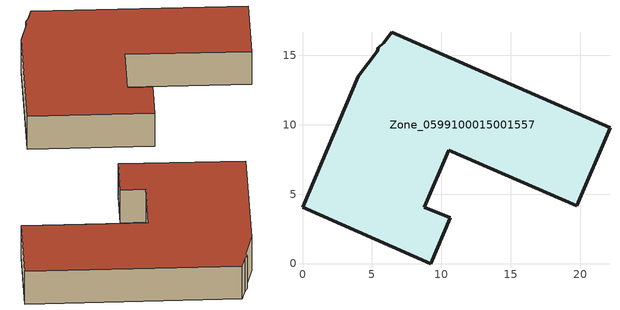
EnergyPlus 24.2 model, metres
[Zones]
Zone_0599100015001557
 floor ground (C_G): 4.03,13.5 5.39,15.3 5.46,15.55 5.85,15.9 6.42,16.66 22.16,9.8 19.75,4.16 10.54,8.18 8.78,4.04 10.63,3.29 9.23,0 0,4.04 z0.99
 wall outside (C_F): 0,4.04 9.23,0 10.63,3.29 8.78,4.04 10.54,8.18 19.75,4.16 22.16,9.8 6.42,16.66 5.85,15.9 5.46,15.55 5.39,15.3 4.03,13.5 0,4.04 z0.99:4.17
 roof outside (C_R): 5.39,15.3 4.03,13.5 0,4.04 9.23,0 10.63,3.29 8.78,4.04 10.54,8.18 19.75,4.16 22.16,9.8 6.42,16.66 5.85,15.9 5.46,15.55 z4.17
[BUILDING]
Pand.0599100015001557: North Axis=0; Terrain=City; Loads Convergence Tolerance Value=0.04; Temperature Convergence Tolerance Value=0.4; Solar Distribution=FullExterior; Maximum Number of Warmup Days=25; Minimum Number of Warmup Days=1
[Site:Location]
Rotterdam.The.Hague.AP_ZH_NLD Design_Conditions: Latitude=51.96; Longitude=4.45; Time Zone=1; Elevation=-4.5
[SITE:GROUNDTEMPERATURE:BUILDINGSURFACE]
18, 18, 18, 18, 18, 18, 18, 18, 18, 18, 18, 18
[MATERIAL] Thermal Absorptance=0.9; Solar Absorptance=0.7; Visible Absorptance=0.7
Name | Roughness | Thickness | Conductivity | Density | Specific Heat
G.TI.1965-1974 | MediumSmooth | 0.15 | 0.882353 | 540 | 1210
F.TI.1965-1974 | Rough | 0.3 | 0.697674 | 1920 | 840
R.TI.1965-1974 | MediumRough | 0.2 | 0.232558 | 1500 | 1000
[CONSTRUCTION]
C_G: G.TI.1965-1974
C_F: F.TI.1965-1974
C_R: R.TI.1965-1974
[ZONE]
Zone_0599100015001557: Type=1; Multiplier=1; Ceiling Height=Autocalculate; Volume=Autocalculate; Floor Area=autocalculate; Part of Total Floor Area=Yes
[ZONEINFILTRATION:DESIGNFLOWRATE]
Infil_Zone_0599100015001557: Zone or ZoneList or Space or SpaceList=Zone_0599100015001557; Schedule=AlwaysOn; Design Flow Rate Calculation Method=Flow/Area; Flow Rate per Floor Area=0.003; Constant Term Coefficient=1; Temperature Term Coefficient=0; Velocity Term Coefficient=0; Velocity Squared Term Coefficient=0
[HVACTEMPLATE:ZONE:IDEALLOADSAIRSYSTEM]
Zone_0599100015001557: Maximum Heating Supply Air Temperature=50; Minimum Cooling Supply Air Temperature=13; Maximum Heating Supply Air Humidity Ratio=0.0156; Minimum Cooling Supply Air Humidity Ratio=0.0077; Heating Limit=NoLimit; Cooling Limit=NoLimit; Dehumidification Control Type=ConstantSensibleHeatRatio; Cooling Sensible Heat Ratio=0.7; Dehumidification Setpoint=60; Humidification Control Type=None; Humidification Setpoint=30; Outdoor Air Method=None; Outdoor Air Flow Rate per Person=0.00944; Outdoor Air Flow Rate per Zone Floor Area=0; Outdoor Air Flow Rate per Zone=0; Demand Controlled Ventilation Type=None; Outdoor Air Economizer Type=NoEconomizer; Heat Recovery Type=None; Sensible Heat Recovery Effectiveness=0.7; Latent Heat Recovery Effectiveness=0.65
[ZONECONTROL:THERMOSTAT]
ThermostatControl_Zone_0599100015001557: Zone or ZoneList=Zone_0599100015001557; Control Type Schedule=DualSetpointControlType; Control 1=Thermostat_Zone_0599100015001557; Temperature Difference Between Cutout And Setpoint=0
[THERMOSTATSETPOINT:DUALSETPOINT]
Thermostat_Zone_0599100015001557: Heating Setpoint Temperature Schedule=HeatingSetpoint_Zone_0599100015001557; Cooling Setpoint Temperature Schedule=CoolingSetpoint_Zone_0599100015001557
[SCHEDULE:COMPACT]
HeatingSetpoint_Zone_0599100015001557: Through: 12/31, For: AllDays, Until: 24:00, 21
CoolingSetpoint_Zone_0599100015001557: Through: 12/31, For: AllDays, Until: 24:00, 24
DualSetpointControlType: Through: 12/31, For: AllDays, Until: 24:00, 4
AlwaysOn: Through: 12/31, For: AllDays, Until: 24:00, 1
